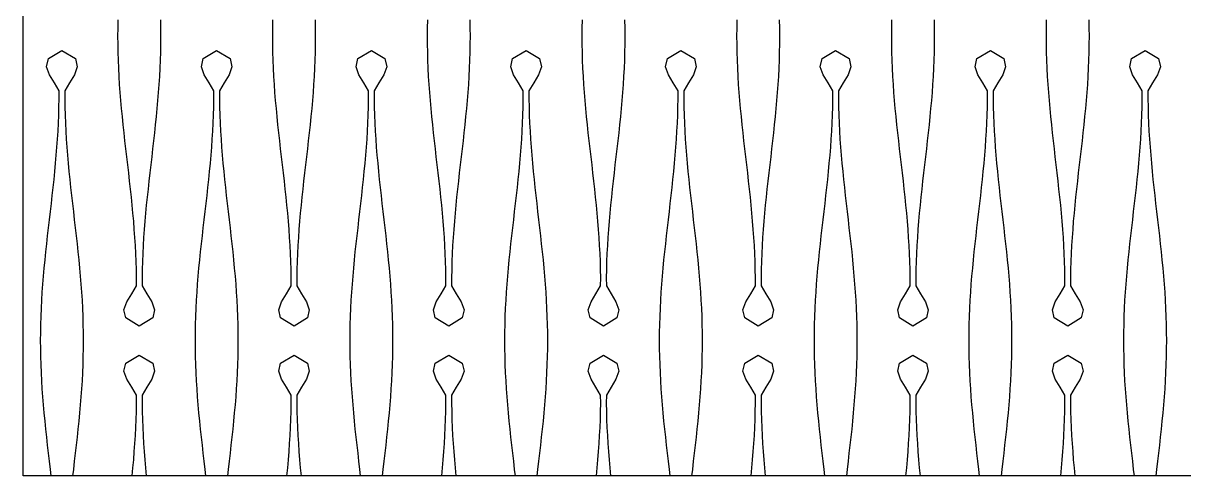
# Model space of a CAD drawing. Header units: millimetres. Extents: x 0 to 120, y 0 to 70.
# Drawn here: x 0 to 60, y 0 to 23.4 of the extents above; entities that cross this region are included whole.
import ezdxf

# ---------------------------------------------------------------- set-up
doc = ezdxf.new("R2010")
doc.units = ezdxf.units.MM
doc.layers.add('CUT', color=1, linetype='CONTINUOUS')

msp = doc.modelspace()

# ---------------------------------------------------------------- linework, layer by layer
at = {"layer": 'CUT'}
for points in [[(0, 70), (120, 70), (120, 0), (0, 0), (0, 70)], [(7.0901, 23.5833), (7.0975, 23.1667), (7.1, 22.75), (7.0975, 22.3333), (7.0901, 21.9167), (7.0779, 21.5), (7.0609, 21.0833), (7.0394, 20.6667), (7.0135, 20.25), (6.9836, 19.8333), (6.95, 19.4167), (6.9129, 19), (6.8728, 18.5833), (6.8302, 18.1667), (6.7853, 17.75), (6.7388, 17.3333), (6.6911, 16.9167), (6.6426, 16.5), (6.5939, 16.0833), (6.5456, 15.6667), (6.4979, 15.25), (6.4516, 14.8333), (6.4071, 14.4167), (6.3647, 14), (6.325, 13.5833), (6.2884, 13.1667), (6.2552, 12.75), (6.2258, 12.3333), (6.2005, 11.9167), (6.1796, 11.5), (6.1632, 11.0833), (6.1516, 10.6667), (6.1449, 10.25), (6.1479, 9.8333), (6.3899, 9.4167), (6.6461, 9), (6.7909, 8.5833), (6.6974, 8.1667), (6, 7.75), (6, 7.75), (5.3026, 8.1667), (5.2091, 8.5833), (5.3539, 9), (5.6101, 9.4167), (5.8521, 9.8333), (5.8551, 10.25), (5.8484, 10.6667), (5.8368, 11.0833), (5.8204, 11.5), (5.7995, 11.9167), (5.7742, 12.3333), (5.7448, 12.75), (5.7116, 13.1667), (5.675, 13.5833), (5.6353, 14), (5.5929, 14.4167), (5.5484, 14.8333), (5.5021, 15.25), (5.4544, 15.6667), (5.4061, 16.0833), (5.3574, 16.5), (5.3089, 16.9167), (5.2612, 17.3333), (5.2147, 17.75), (5.1698, 18.1667), (5.1272, 18.5833), (5.0871, 19), (5.05, 19.4167), (5.0164, 19.8333), (4.9865, 20.25), (4.9606, 20.6667), (4.9391, 21.0833), (4.9221, 21.5), (4.9099, 21.9167), (4.9025, 22.3333), (4.9, 22.75), (4.9025, 23.1667), (4.9099, 23.5833)], [(15.0901, 23.5833), (15.0975, 23.1667), (15.1, 22.75), (15.0975, 22.3333), (15.0901, 21.9167), (15.0779, 21.5), (15.0609, 21.0833), (15.0394, 20.6667), (15.0135, 20.25), (14.9836, 19.8333), (14.95, 19.4167), (14.9129, 19), (14.8728, 18.5833), (14.8302, 18.1667), (14.7853, 17.75), (14.7388, 17.3333), (14.6911, 16.9167), (14.6426, 16.5), (14.5939, 16.0833), (14.5456, 15.6667), (14.4979, 15.25), (14.4516, 14.8333), (14.4071, 14.4167), (14.3647, 14), (14.325, 13.5833), (14.2884, 13.1667), (14.2552, 12.75), (14.2258, 12.3333), (14.2005, 11.9167), (14.1796, 11.5), (14.1632, 11.0833), (14.1516, 10.6667), (14.1449, 10.25), (14.1479, 9.8333), (14.3899, 9.4167), (14.6461, 9), (14.7909, 8.5833), (14.6974, 8.1667), (14, 7.75), (14, 7.75), (13.3026, 8.1667), (13.2091, 8.5833), (13.3539, 9), (13.6101, 9.4167), (13.8521, 9.8333), (13.8551, 10.25), (13.8484, 10.6667), (13.8368, 11.0833), (13.8204, 11.5), (13.7995, 11.9167), (13.7742, 12.3333), (13.7448, 12.75), (13.7116, 13.1667), (13.675, 13.5833), (13.6353, 14), (13.5929, 14.4167), (13.5484, 14.8333), (13.5021, 15.25), (13.4544, 15.6667), (13.4061, 16.0833), (13.3574, 16.5), (13.3089, 16.9167), (13.2612, 17.3333), (13.2147, 17.75), (13.1698, 18.1667), (13.1272, 18.5833), (13.0871, 19), (13.05, 19.4167), (13.0164, 19.8333), (12.9865, 20.25), (12.9606, 20.6667), (12.9391, 21.0833), (12.9221, 21.5), (12.9099, 21.9167), (12.9025, 22.3333), (12.9, 22.75), (12.9025, 23.1667), (12.9099, 23.5833)], [(23.0901, 23.5833), (23.0975, 23.1667), (23.1, 22.75), (23.0975, 22.3333), (23.0901, 21.9167), (23.0779, 21.5), (23.0609, 21.0833), (23.0394, 20.6667), (23.0135, 20.25), (22.9836, 19.8333), (22.95, 19.4167), (22.9129, 19), (22.8728, 18.5833), (22.8302, 18.1667), (22.7853, 17.75), (22.7388, 17.3333), (22.6911, 16.9167), (22.6426, 16.5), (22.5939, 16.0833), (22.5456, 15.6667), (22.4979, 15.25), (22.4516, 14.8333), (22.4071, 14.4167), (22.3647, 14), (22.325, 13.5833), (22.2884, 13.1667), (22.2552, 12.75), (22.2258, 12.3333), (22.2005, 11.9167), (22.1796, 11.5), (22.1632, 11.0833), (22.1516, 10.6667), (22.1449, 10.25), (22.1479, 9.8333), (22.3899, 9.4167), (22.6461, 9), (22.7909, 8.5833), (22.6974, 8.1667), (22, 7.75), (22, 7.75), (21.3026, 8.1667), (21.2091, 8.5833), (21.3539, 9), (21.6101, 9.4167), (21.8521, 9.8333), (21.8551, 10.25), (21.8484, 10.6667), (21.8368, 11.0833), (21.8204, 11.5), (21.7995, 11.9167), (21.7742, 12.3333), (21.7448, 12.75), (21.7116, 13.1667), (21.675, 13.5833), (21.6353, 14), (21.5929, 14.4167), (21.5484, 14.8333), (21.5021, 15.25), (21.4544, 15.6667), (21.4061, 16.0833), (21.3574, 16.5), (21.3089, 16.9167), (21.2612, 17.3333), (21.2147, 17.75), (21.1698, 18.1667), (21.1272, 18.5833), (21.0871, 19), (21.05, 19.4167), (21.0164, 19.8333), (20.9865, 20.25), (20.9606, 20.6667), (20.9391, 21.0833), (20.9221, 21.5), (20.9099, 21.9167), (20.9025, 22.3333), (20.9, 22.75), (20.9025, 23.1667), (20.9099, 23.5833)], [(31.0901, 23.5833), (31.0975, 23.1667), (31.1, 22.75), (31.0975, 22.3333), (31.0901, 21.9167), (31.0779, 21.5), (31.0609, 21.0833), (31.0394, 20.6667), (31.0135, 20.25), (30.9836, 19.8333), (30.95, 19.4167), (30.9129, 19), (30.8728, 18.5833), (30.8302, 18.1667), (30.7853, 17.75), (30.7388, 17.3333), (30.6911, 16.9167), (30.6426, 16.5), (30.5939, 16.0833), (30.5456, 15.6667), (30.4979, 15.25), (30.4516, 14.8333), (30.4071, 14.4167), (30.3647, 14), (30.325, 13.5833), (30.2884, 13.1667), (30.2552, 12.75), (30.2258, 12.3333), (30.2005, 11.9167), (30.1796, 11.5), (30.1632, 11.0833), (30.1516, 10.6667), (30.1449, 10.25), (30.1479, 9.8333), (30.3899, 9.4167), (30.6461, 9), (30.7909, 8.5833), (30.6974, 8.1667), (30, 7.75), (30, 7.75), (29.3026, 8.1667), (29.2091, 8.5833), (29.3539, 9), (29.6101, 9.4167), (29.8521, 9.8333), (29.8551, 10.25), (29.8484, 10.6667), (29.8368, 11.0833), (29.8204, 11.5), (29.7995, 11.9167), (29.7742, 12.3333), (29.7448, 12.75), (29.7116, 13.1667), (29.675, 13.5833), (29.6353, 14), (29.5929, 14.4167), (29.5484, 14.8333), (29.5021, 15.25), (29.4544, 15.6667), (29.4061, 16.0833), (29.3574, 16.5), (29.3089, 16.9167), (29.2612, 17.3333), (29.2147, 17.75), (29.1698, 18.1667), (29.1272, 18.5833), (29.0871, 19), (29.05, 19.4167), (29.0164, 19.8333), (28.9865, 20.25), (28.9606, 20.6667), (28.9391, 21.0833), (28.9221, 21.5), (28.9099, 21.9167), (28.9025, 22.3333), (28.9, 22.75), (28.9025, 23.1667), (28.9099, 23.5833)], [(39.0901, 23.5833), (39.0975, 23.1667), (39.1, 22.75), (39.0975, 22.3333), (39.0901, 21.9167), (39.0779, 21.5), (39.0609, 21.0833), (39.0394, 20.6667), (39.0135, 20.25), (38.9836, 19.8333), (38.95, 19.4167), (38.9129, 19), (38.8728, 18.5833), (38.8302, 18.1667), (38.7853, 17.75), (38.7388, 17.3333), (38.6911, 16.9167), (38.6426, 16.5), (38.5939, 16.0833), (38.5456, 15.6667), (38.4979, 15.25), (38.4516, 14.8333), (38.4071, 14.4167), (38.3647, 14), (38.325, 13.5833), (38.2884, 13.1667), (38.2552, 12.75), (38.2258, 12.3333), (38.2005, 11.9167), (38.1796, 11.5), (38.1632, 11.0833), (38.1516, 10.6667), (38.1449, 10.25), (38.1479, 9.8333), (38.3899, 9.4167), (38.6461, 9), (38.7909, 8.5833), (38.6974, 8.1667), (38, 7.75), (38, 7.75), (37.3026, 8.1667), (37.2091, 8.5833), (37.3539, 9), (37.6101, 9.4167), (37.8521, 9.8333), (37.8551, 10.25), (37.8484, 10.6667), (37.8368, 11.0833), (37.8204, 11.5), (37.7995, 11.9167), (37.7742, 12.3333), (37.7448, 12.75), (37.7116, 13.1667), (37.675, 13.5833), (37.6353, 14), (37.5929, 14.4167), (37.5484, 14.8333), (37.5021, 15.25), (37.4544, 15.6667), (37.4061, 16.0833), (37.3574, 16.5), (37.3089, 16.9167), (37.2612, 17.3333), (37.2147, 17.75), (37.1698, 18.1667), (37.1272, 18.5833), (37.0871, 19), (37.05, 19.4167), (37.0164, 19.8333), (36.9865, 20.25), (36.9606, 20.6667), (36.9391, 21.0833), (36.9221, 21.5), (36.9099, 21.9167), (36.9025, 22.3333), (36.9, 22.75), (36.9025, 23.1667), (36.9099, 23.5833)], [(47.0901, 23.5833), (47.0975, 23.1667), (47.1, 22.75), (47.0975, 22.3333), (47.0901, 21.9167), (47.0779, 21.5), (47.0609, 21.0833), (47.0394, 20.6667), (47.0135, 20.25), (46.9836, 19.8333), (46.95, 19.4167), (46.9129, 19), (46.8728, 18.5833), (46.8302, 18.1667), (46.7853, 17.75), (46.7388, 17.3333), (46.6911, 16.9167), (46.6426, 16.5), (46.5939, 16.0833), (46.5456, 15.6667), (46.4979, 15.25), (46.4516, 14.8333), (46.4071, 14.4167), (46.3647, 14), (46.325, 13.5833), (46.2884, 13.1667), (46.2552, 12.75), (46.2258, 12.3333), (46.2005, 11.9167), (46.1796, 11.5), (46.1632, 11.0833), (46.1516, 10.6667), (46.1449, 10.25), (46.1479, 9.8333), (46.3899, 9.4167), (46.6461, 9), (46.7909, 8.5833), (46.6974, 8.1667), (46, 7.75), (46, 7.75), (45.3026, 8.1667), (45.2091, 8.5833), (45.3539, 9), (45.6101, 9.4167), (45.8521, 9.8333), (45.8551, 10.25), (45.8484, 10.6667), (45.8368, 11.0833), (45.8204, 11.5), (45.7995, 11.9167), (45.7742, 12.3333), (45.7448, 12.75), (45.7116, 13.1667), (45.675, 13.5833), (45.6353, 14), (45.5929, 14.4167), (45.5484, 14.8333), (45.5021, 15.25), (45.4544, 15.6667), (45.4061, 16.0833), (45.3574, 16.5), (45.3089, 16.9167), (45.2612, 17.3333), (45.2147, 17.75), (45.1698, 18.1667), (45.1272, 18.5833), (45.0871, 19), (45.05, 19.4167), (45.0164, 19.8333), (44.9865, 20.25), (44.9606, 20.6667), (44.9391, 21.0833), (44.9221, 21.5), (44.9099, 21.9167), (44.9025, 22.3333), (44.9, 22.75), (44.9025, 23.1667), (44.9099, 23.5833)], [(55.0901, 23.5833), (55.0975, 23.1667), (55.1, 22.75), (55.0975, 22.3333), (55.0901, 21.9167), (55.0779, 21.5), (55.0609, 21.0833), (55.0394, 20.6667), (55.0135, 20.25), (54.9836, 19.8333), (54.95, 19.4167), (54.9129, 19), (54.8728, 18.5833), (54.8302, 18.1667), (54.7853, 17.75), (54.7388, 17.3333), (54.6911, 16.9167), (54.6426, 16.5), (54.5939, 16.0833), (54.5456, 15.6667), (54.4979, 15.25), (54.4516, 14.8333), (54.4071, 14.4167), (54.3647, 14), (54.325, 13.5833), (54.2884, 13.1667), (54.2552, 12.75), (54.2258, 12.3333), (54.2005, 11.9167), (54.1796, 11.5), (54.1632, 11.0833), (54.1516, 10.6667), (54.1449, 10.25), (54.1479, 9.8333), (54.3899, 9.4167), (54.6461, 9), (54.7909, 8.5833), (54.6974, 8.1667), (54, 7.75), (54, 7.75), (53.3026, 8.1667), (53.2091, 8.5833), (53.3539, 9), (53.6101, 9.4167), (53.8521, 9.8333), (53.8551, 10.25), (53.8484, 10.6667), (53.8368, 11.0833), (53.8204, 11.5), (53.7995, 11.9167), (53.7742, 12.3333), (53.7448, 12.75), (53.7116, 13.1667), (53.675, 13.5833), (53.6353, 14), (53.5929, 14.4167), (53.5484, 14.8333), (53.5021, 15.25), (53.4544, 15.6667), (53.4061, 16.0833), (53.3574, 16.5), (53.3089, 16.9167), (53.2612, 17.3333), (53.2147, 17.75), (53.1698, 18.1667), (53.1272, 18.5833), (53.0871, 19), (53.05, 19.4167), (53.0164, 19.8333), (52.9865, 20.25), (52.9606, 20.6667), (52.9391, 21.0833), (52.9221, 21.5), (52.9099, 21.9167), (52.9025, 22.3333), (52.9, 22.75), (52.9025, 23.1667), (52.9099, 23.5833)], [(1.4448, 0), (1.4061, 0.3333), (1.3574, 0.75), (1.3089, 1.1667), (1.2612, 1.5833), (1.2147, 2), (1.1698, 2.4167), (1.1272, 2.8333), (1.0871, 3.25), (1.05, 3.6667), (1.0164, 4.0833), (0.9865, 4.5), (0.9606, 4.9167), (0.9391, 5.3333), (0.9221, 5.75), (0.9099, 6.1667), (0.9025, 6.5833), (0.9, 7), (0.9025, 7.4167), (0.9099, 7.8333), (0.9221, 8.25), (0.9391, 8.6667), (0.9606, 9.0833), (0.9865, 9.5), (1.0164, 9.9167), (1.05, 10.3333), (1.0871, 10.75), (1.1272, 11.1667), (1.1698, 11.5833), (1.2147, 12), (1.2612, 12.4167), (1.3089, 12.8333), (1.3574, 13.25), (1.4061, 13.6667), (1.4544, 14.0833), (1.5021, 14.5), (1.5484, 14.9167), (1.5929, 15.3333), (1.6353, 15.75), (1.675, 16.1667), (1.7116, 16.5833), (1.7448, 17), (1.7742, 17.4167), (1.7995, 17.8333), (1.8204, 18.25), (1.8368, 18.6667), (1.8484, 19.0833), (1.8551, 19.5), (1.8521, 19.9167), (1.6101, 20.3333), (1.3539, 20.75), (1.2091, 21.1667), (1.3026, 21.5833), (2, 22), (2, 22)], [(2, 22), (2.6974, 21.5833), (2.7909, 21.1667), (2.6461, 20.75), (2.3899, 20.3333), (2.1479, 19.9167), (2.1449, 19.5), (2.1516, 19.0833), (2.1632, 18.6667), (2.1796, 18.25), (2.2005, 17.8333), (2.2258, 17.4167), (2.2552, 17), (2.2884, 16.5833), (2.325, 16.1667), (2.3647, 15.75), (2.4071, 15.3333), (2.4516, 14.9167), (2.4979, 14.5), (2.5456, 14.0833), (2.5939, 13.6667), (2.6426, 13.25), (2.6911, 12.8333), (2.7388, 12.4167), (2.7853, 12), (2.8302, 11.5833), (2.8728, 11.1667), (2.9129, 10.75), (2.95, 10.3333), (2.9836, 9.9167), (3.0135, 9.5), (3.0394, 9.0833), (3.0609, 8.6667), (3.0779, 8.25), (3.0901, 7.8333), (3.0975, 7.4167), (3.1, 7), (3.0975, 6.5833), (3.0901, 6.1667), (3.0779, 5.75), (3.0609, 5.3333), (3.0394, 4.9167), (3.0135, 4.5), (2.9836, 4.0833), (2.95, 3.6667), (2.9129, 3.25), (2.8728, 2.8333), (2.8302, 2.4167), (2.7853, 2), (2.7388, 1.5833), (2.6911, 1.1667), (2.6426, 0.75), (2.5939, 0.3333), (2.5552, 0)], [(9.4448, 0), (9.4061, 0.3333), (9.3574, 0.75), (9.3089, 1.1667), (9.2612, 1.5833), (9.2147, 2), (9.1698, 2.4167), (9.1272, 2.8333), (9.0871, 3.25), (9.05, 3.6667), (9.0164, 4.0833), (8.9865, 4.5), (8.9606, 4.9167), (8.9391, 5.3333), (8.9221, 5.75), (8.9099, 6.1667), (8.9025, 6.5833), (8.9, 7), (8.9025, 7.4167), (8.9099, 7.8333), (8.9221, 8.25), (8.9391, 8.6667), (8.9606, 9.0833), (8.9865, 9.5), (9.0164, 9.9167), (9.05, 10.3333), (9.0871, 10.75), (9.1272, 11.1667), (9.1698, 11.5833), (9.2147, 12), (9.2612, 12.4167), (9.3089, 12.8333), (9.3574, 13.25), (9.4061, 13.6667), (9.4544, 14.0833), (9.5021, 14.5), (9.5484, 14.9167), (9.5929, 15.3333), (9.6353, 15.75), (9.675, 16.1667), (9.7116, 16.5833), (9.7448, 17), (9.7742, 17.4167), (9.7995, 17.8333), (9.8204, 18.25), (9.8368, 18.6667), (9.8484, 19.0833), (9.8551, 19.5), (9.8521, 19.9167), (9.6101, 20.3333), (9.3539, 20.75), (9.2091, 21.1667), (9.3026, 21.5833), (10, 22), (10, 22)], [(10, 22), (10.6974, 21.5833), (10.7909, 21.1667), (10.6461, 20.75), (10.3899, 20.3333), (10.1479, 19.9167), (10.1449, 19.5), (10.1516, 19.0833), (10.1632, 18.6667), (10.1796, 18.25), (10.2005, 17.8333), (10.2258, 17.4167), (10.2552, 17), (10.2884, 16.5833), (10.325, 16.1667), (10.3647, 15.75), (10.4071, 15.3333), (10.4516, 14.9167), (10.4979, 14.5), (10.5456, 14.0833), (10.5939, 13.6667), (10.6426, 13.25), (10.6911, 12.8333), (10.7388, 12.4167), (10.7853, 12), (10.8302, 11.5833), (10.8728, 11.1667), (10.9129, 10.75), (10.95, 10.3333), (10.9836, 9.9167), (11.0135, 9.5), (11.0394, 9.0833), (11.0609, 8.6667), (11.0779, 8.25), (11.0901, 7.8333), (11.0975, 7.4167), (11.1, 7), (11.0975, 6.5833), (11.0901, 6.1667), (11.0779, 5.75), (11.0609, 5.3333), (11.0394, 4.9167), (11.0135, 4.5), (10.9836, 4.0833), (10.95, 3.6667), (10.9129, 3.25), (10.8728, 2.8333), (10.8302, 2.4167), (10.7853, 2), (10.7388, 1.5833), (10.6911, 1.1667), (10.6426, 0.75), (10.5939, 0.3333), (10.5552, 0)], [(17.4448, 0), (17.4061, 0.3333), (17.3574, 0.75), (17.3089, 1.1667), (17.2612, 1.5833), (17.2147, 2), (17.1698, 2.4167), (17.1272, 2.8333), (17.0871, 3.25), (17.05, 3.6667), (17.0164, 4.0833), (16.9865, 4.5), (16.9606, 4.9167), (16.9391, 5.3333), (16.9221, 5.75), (16.9099, 6.1667), (16.9025, 6.5833), (16.9, 7), (16.9025, 7.4167), (16.9099, 7.8333), (16.9221, 8.25), (16.9391, 8.6667), (16.9606, 9.0833), (16.9865, 9.5), (17.0164, 9.9167), (17.05, 10.3333), (17.0871, 10.75), (17.1272, 11.1667), (17.1698, 11.5833), (17.2147, 12), (17.2612, 12.4167), (17.3089, 12.8333), (17.3574, 13.25), (17.4061, 13.6667), (17.4544, 14.0833), (17.5021, 14.5), (17.5484, 14.9167), (17.5929, 15.3333), (17.6353, 15.75), (17.675, 16.1667), (17.7116, 16.5833), (17.7448, 17), (17.7742, 17.4167), (17.7995, 17.8333), (17.8204, 18.25), (17.8368, 18.6667), (17.8484, 19.0833), (17.8551, 19.5), (17.8521, 19.9167), (17.6101, 20.3333), (17.3539, 20.75), (17.2091, 21.1667), (17.3026, 21.5833), (18, 22), (18, 22)], [(18, 22), (18.6974, 21.5833), (18.7909, 21.1667), (18.6461, 20.75), (18.3899, 20.3333), (18.1479, 19.9167), (18.1449, 19.5), (18.1516, 19.0833), (18.1632, 18.6667), (18.1796, 18.25), (18.2005, 17.8333), (18.2258, 17.4167), (18.2552, 17), (18.2884, 16.5833), (18.325, 16.1667), (18.3647, 15.75), (18.4071, 15.3333), (18.4516, 14.9167), (18.4979, 14.5), (18.5456, 14.0833), (18.5939, 13.6667), (18.6426, 13.25), (18.6911, 12.8333), (18.7388, 12.4167), (18.7853, 12), (18.8302, 11.5833), (18.8728, 11.1667), (18.9129, 10.75), (18.95, 10.3333), (18.9836, 9.9167), (19.0135, 9.5), (19.0394, 9.0833), (19.0609, 8.6667), (19.0779, 8.25), (19.0901, 7.8333), (19.0975, 7.4167), (19.1, 7), (19.0975, 6.5833), (19.0901, 6.1667), (19.0779, 5.75), (19.0609, 5.3333), (19.0394, 4.9167), (19.0135, 4.5), (18.9836, 4.0833), (18.95, 3.6667), (18.9129, 3.25), (18.8728, 2.8333), (18.8302, 2.4167), (18.7853, 2), (18.7388, 1.5833), (18.6911, 1.1667), (18.6426, 0.75), (18.5939, 0.3333), (18.5552, 0)], [(25.4448, 0), (25.4061, 0.3333), (25.3574, 0.75), (25.3089, 1.1667), (25.2612, 1.5833), (25.2147, 2), (25.1698, 2.4167), (25.1272, 2.8333), (25.0871, 3.25), (25.05, 3.6667), (25.0164, 4.0833), (24.9865, 4.5), (24.9606, 4.9167), (24.9391, 5.3333), (24.9221, 5.75), (24.9099, 6.1667), (24.9025, 6.5833), (24.9, 7), (24.9025, 7.4167), (24.9099, 7.8333), (24.9221, 8.25), (24.9391, 8.6667), (24.9606, 9.0833), (24.9865, 9.5), (25.0164, 9.9167), (25.05, 10.3333), (25.0871, 10.75), (25.1272, 11.1667), (25.1698, 11.5833), (25.2147, 12), (25.2612, 12.4167), (25.3089, 12.8333), (25.3574, 13.25), (25.4061, 13.6667), (25.4544, 14.0833), (25.5021, 14.5), (25.5484, 14.9167), (25.5929, 15.3333), (25.6353, 15.75), (25.675, 16.1667), (25.7116, 16.5833), (25.7448, 17), (25.7742, 17.4167), (25.7995, 17.8333), (25.8204, 18.25), (25.8368, 18.6667), (25.8484, 19.0833), (25.8551, 19.5), (25.8521, 19.9167), (25.6101, 20.3333), (25.3539, 20.75), (25.2091, 21.1667), (25.3026, 21.5833), (26, 22), (26, 22)], [(26, 22), (26.6974, 21.5833), (26.7909, 21.1667), (26.6461, 20.75), (26.3899, 20.3333), (26.1479, 19.9167), (26.1449, 19.5), (26.1516, 19.0833), (26.1632, 18.6667), (26.1796, 18.25), (26.2005, 17.8333), (26.2258, 17.4167), (26.2552, 17), (26.2884, 16.5833), (26.325, 16.1667), (26.3647, 15.75), (26.4071, 15.3333), (26.4516, 14.9167), (26.4979, 14.5), (26.5456, 14.0833), (26.5939, 13.6667), (26.6426, 13.25), (26.6911, 12.8333), (26.7388, 12.4167), (26.7853, 12), (26.8302, 11.5833), (26.8728, 11.1667), (26.9129, 10.75), (26.95, 10.3333), (26.9836, 9.9167), (27.0135, 9.5), (27.0394, 9.0833), (27.0609, 8.6667), (27.0779, 8.25), (27.0901, 7.8333), (27.0975, 7.4167), (27.1, 7), (27.0975, 6.5833), (27.0901, 6.1667), (27.0779, 5.75), (27.0609, 5.3333), (27.0394, 4.9167), (27.0135, 4.5), (26.9836, 4.0833), (26.95, 3.6667), (26.9129, 3.25), (26.8728, 2.8333), (26.8302, 2.4167), (26.7853, 2), (26.7388, 1.5833), (26.6911, 1.1667), (26.6426, 0.75), (26.5939, 0.3333), (26.5552, 0)], [(33.4448, 0), (33.4061, 0.3333), (33.3574, 0.75), (33.3089, 1.1667), (33.2612, 1.5833), (33.2147, 2), (33.1698, 2.4167), (33.1272, 2.8333), (33.0871, 3.25), (33.05, 3.6667), (33.0164, 4.0833), (32.9865, 4.5), (32.9606, 4.9167), (32.9391, 5.3333), (32.9221, 5.75), (32.9099, 6.1667), (32.9025, 6.5833), (32.9, 7), (32.9025, 7.4167), (32.9099, 7.8333), (32.9221, 8.25), (32.9391, 8.6667), (32.9606, 9.0833), (32.9865, 9.5), (33.0164, 9.9167), (33.05, 10.3333), (33.0871, 10.75), (33.1272, 11.1667), (33.1698, 11.5833), (33.2147, 12), (33.2612, 12.4167), (33.3089, 12.8333), (33.3574, 13.25), (33.4061, 13.6667), (33.4544, 14.0833), (33.5021, 14.5), (33.5484, 14.9167), (33.5929, 15.3333), (33.6353, 15.75), (33.675, 16.1667), (33.7116, 16.5833), (33.7448, 17), (33.7742, 17.4167), (33.7995, 17.8333), (33.8204, 18.25), (33.8368, 18.6667), (33.8484, 19.0833), (33.8551, 19.5), (33.8521, 19.9167), (33.6101, 20.3333), (33.3539, 20.75), (33.2091, 21.1667), (33.3026, 21.5833), (34, 22), (34, 22)], [(34, 22), (34.6974, 21.5833), (34.7909, 21.1667), (34.6461, 20.75), (34.3899, 20.3333), (34.1479, 19.9167), (34.1449, 19.5), (34.1516, 19.0833), (34.1632, 18.6667), (34.1796, 18.25), (34.2005, 17.8333), (34.2258, 17.4167), (34.2552, 17), (34.2884, 16.5833), (34.325, 16.1667), (34.3647, 15.75), (34.4071, 15.3333), (34.4516, 14.9167), (34.4979, 14.5), (34.5456, 14.0833), (34.5939, 13.6667), (34.6426, 13.25), (34.6911, 12.8333), (34.7388, 12.4167), (34.7853, 12), (34.8302, 11.5833), (34.8728, 11.1667), (34.9129, 10.75), (34.95, 10.3333), (34.9836, 9.9167), (35.0135, 9.5), (35.0394, 9.0833), (35.0609, 8.6667), (35.0779, 8.25), (35.0901, 7.8333), (35.0975, 7.4167), (35.1, 7), (35.0975, 6.5833), (35.0901, 6.1667), (35.0779, 5.75), (35.0609, 5.3333), (35.0394, 4.9167), (35.0135, 4.5), (34.9836, 4.0833), (34.95, 3.6667), (34.9129, 3.25), (34.8728, 2.8333), (34.8302, 2.4167), (34.7853, 2), (34.7388, 1.5833), (34.6911, 1.1667), (34.6426, 0.75), (34.5939, 0.3333), (34.5552, 0)], [(41.4448, 0), (41.4061, 0.3333), (41.3574, 0.75), (41.3089, 1.1667), (41.2612, 1.5833), (41.2147, 2), (41.1698, 2.4167), (41.1272, 2.8333), (41.0871, 3.25), (41.05, 3.6667), (41.0164, 4.0833), (40.9865, 4.5), (40.9606, 4.9167), (40.9391, 5.3333), (40.9221, 5.75), (40.9099, 6.1667), (40.9025, 6.5833), (40.9, 7), (40.9025, 7.4167), (40.9099, 7.8333), (40.9221, 8.25), (40.9391, 8.6667), (40.9606, 9.0833), (40.9865, 9.5), (41.0164, 9.9167), (41.05, 10.3333), (41.0871, 10.75), (41.1272, 11.1667), (41.1698, 11.5833), (41.2147, 12), (41.2612, 12.4167), (41.3089, 12.8333), (41.3574, 13.25), (41.4061, 13.6667), (41.4544, 14.0833), (41.5021, 14.5), (41.5484, 14.9167), (41.5929, 15.3333), (41.6353, 15.75), (41.675, 16.1667), (41.7116, 16.5833), (41.7448, 17), (41.7742, 17.4167), (41.7995, 17.8333), (41.8204, 18.25), (41.8368, 18.6667), (41.8484, 19.0833), (41.8551, 19.5), (41.8521, 19.9167), (41.6101, 20.3333), (41.3539, 20.75), (41.2091, 21.1667), (41.3026, 21.5833), (42, 22), (42, 22)], [(42, 22), (42.6974, 21.5833), (42.7909, 21.1667), (42.6461, 20.75), (42.3899, 20.3333), (42.1479, 19.9167), (42.1449, 19.5), (42.1516, 19.0833), (42.1632, 18.6667), (42.1796, 18.25), (42.2005, 17.8333), (42.2258, 17.4167), (42.2552, 17), (42.2884, 16.5833), (42.325, 16.1667), (42.3647, 15.75), (42.4071, 15.3333), (42.4516, 14.9167), (42.4979, 14.5), (42.5456, 14.0833), (42.5939, 13.6667), (42.6426, 13.25), (42.6911, 12.8333), (42.7388, 12.4167), (42.7853, 12), (42.8302, 11.5833), (42.8728, 11.1667), (42.9129, 10.75), (42.95, 10.3333), (42.9836, 9.9167), (43.0135, 9.5), (43.0394, 9.0833), (43.0609, 8.6667), (43.0779, 8.25), (43.0901, 7.8333), (43.0975, 7.4167), (43.1, 7), (43.0975, 6.5833), (43.0901, 6.1667), (43.0779, 5.75), (43.0609, 5.3333), (43.0394, 4.9167), (43.0135, 4.5), (42.9836, 4.0833), (42.95, 3.6667), (42.9129, 3.25), (42.8728, 2.8333), (42.8302, 2.4167), (42.7853, 2), (42.7388, 1.5833), (42.6911, 1.1667), (42.6426, 0.75), (42.5939, 0.3333), (42.5552, 0)], [(49.4448, 0), (49.4061, 0.3333), (49.3574, 0.75), (49.3089, 1.1667), (49.2612, 1.5833), (49.2147, 2), (49.1698, 2.4167), (49.1272, 2.8333), (49.0871, 3.25), (49.05, 3.6667), (49.0164, 4.0833), (48.9865, 4.5), (48.9606, 4.9167), (48.9391, 5.3333), (48.9221, 5.75), (48.9099, 6.1667), (48.9025, 6.5833), (48.9, 7), (48.9025, 7.4167), (48.9099, 7.8333), (48.9221, 8.25), (48.9391, 8.6667), (48.9606, 9.0833), (48.9865, 9.5), (49.0164, 9.9167), (49.05, 10.3333), (49.0871, 10.75), (49.1272, 11.1667), (49.1698, 11.5833), (49.2147, 12), (49.2612, 12.4167), (49.3089, 12.8333), (49.3574, 13.25), (49.4061, 13.6667), (49.4544, 14.0833), (49.5021, 14.5), (49.5484, 14.9167), (49.5929, 15.3333), (49.6353, 15.75), (49.675, 16.1667), (49.7116, 16.5833), (49.7448, 17), (49.7742, 17.4167), (49.7995, 17.8333), (49.8204, 18.25), (49.8368, 18.6667), (49.8484, 19.0833), (49.8551, 19.5), (49.8521, 19.9167), (49.6101, 20.3333), (49.3539, 20.75), (49.2091, 21.1667), (49.3026, 21.5833), (50, 22), (50, 22)], [(50, 22), (50.6974, 21.5833), (50.7909, 21.1667), (50.6461, 20.75), (50.3899, 20.3333), (50.1479, 19.9167), (50.1449, 19.5), (50.1516, 19.0833), (50.1632, 18.6667), (50.1796, 18.25), (50.2005, 17.8333), (50.2258, 17.4167), (50.2552, 17), (50.2884, 16.5833), (50.325, 16.1667), (50.3647, 15.75), (50.4071, 15.3333), (50.4516, 14.9167), (50.4979, 14.5), (50.5456, 14.0833), (50.5939, 13.6667), (50.6426, 13.25), (50.6911, 12.8333), (50.7388, 12.4167), (50.7853, 12), (50.8302, 11.5833), (50.8728, 11.1667), (50.9129, 10.75), (50.95, 10.3333), (50.9836, 9.9167), (51.0135, 9.5), (51.0394, 9.0833), (51.0609, 8.6667), (51.0779, 8.25), (51.0901, 7.8333), (51.0975, 7.4167), (51.1, 7), (51.0975, 6.5833), (51.0901, 6.1667), (51.0779, 5.75), (51.0609, 5.3333), (51.0394, 4.9167), (51.0135, 4.5), (50.9836, 4.0833), (50.95, 3.6667), (50.9129, 3.25), (50.8728, 2.8333), (50.8302, 2.4167), (50.7853, 2), (50.7388, 1.5833), (50.6911, 1.1667), (50.6426, 0.75), (50.5939, 0.3333), (50.5552, 0)], [(57.4448, 0), (57.4061, 0.3333), (57.3574, 0.75), (57.3089, 1.1667), (57.2612, 1.5833), (57.2147, 2), (57.1698, 2.4167), (57.1272, 2.8333), (57.0871, 3.25), (57.05, 3.6667), (57.0164, 4.0833), (56.9865, 4.5), (56.9606, 4.9167), (56.9391, 5.3333), (56.9221, 5.75), (56.9099, 6.1667), (56.9025, 6.5833), (56.9, 7), (56.9025, 7.4167), (56.9099, 7.8333), (56.9221, 8.25), (56.9391, 8.6667), (56.9606, 9.0833), (56.9865, 9.5), (57.0164, 9.9167), (57.05, 10.3333), (57.0871, 10.75), (57.1272, 11.1667), (57.1698, 11.5833), (57.2147, 12), (57.2612, 12.4167), (57.3089, 12.8333), (57.3574, 13.25), (57.4061, 13.6667), (57.4544, 14.0833), (57.5021, 14.5), (57.5484, 14.9167), (57.5929, 15.3333), (57.6353, 15.75), (57.675, 16.1667), (57.7116, 16.5833), (57.7448, 17), (57.7742, 17.4167), (57.7995, 17.8333), (57.8204, 18.25), (57.8368, 18.6667), (57.8484, 19.0833), (57.8551, 19.5), (57.8521, 19.9167), (57.6101, 20.3333), (57.3539, 20.75), (57.2091, 21.1667), (57.3026, 21.5833), (58, 22), (58, 22)], [(58, 22), (58.6974, 21.5833), (58.7909, 21.1667), (58.6461, 20.75), (58.3899, 20.3333), (58.1479, 19.9167), (58.1449, 19.5), (58.1516, 19.0833), (58.1632, 18.6667), (58.1796, 18.25), (58.2005, 17.8333), (58.2258, 17.4167), (58.2552, 17), (58.2884, 16.5833), (58.325, 16.1667), (58.3647, 15.75), (58.4071, 15.3333), (58.4516, 14.9167), (58.4979, 14.5), (58.5456, 14.0833), (58.5939, 13.6667), (58.6426, 13.25), (58.6911, 12.8333), (58.7388, 12.4167), (58.7853, 12), (58.8302, 11.5833), (58.8728, 11.1667), (58.9129, 10.75), (58.95, 10.3333), (58.9836, 9.9167), (59.0135, 9.5), (59.0394, 9.0833), (59.0609, 8.6667), (59.0779, 8.25), (59.0901, 7.8333), (59.0975, 7.4167), (59.1, 7), (59.0975, 6.5833), (59.0901, 6.1667), (59.0779, 5.75), (59.0609, 5.3333), (59.0394, 4.9167), (59.0135, 4.5), (58.9836, 4.0833), (58.95, 3.6667), (58.9129, 3.25), (58.8728, 2.8333), (58.8302, 2.4167), (58.7853, 2), (58.7388, 1.5833), (58.6911, 1.1667), (58.6426, 0.75), (58.5939, 0.3333), (58.5552, 0)], [(5.6353, 0), (5.6353, 0), (5.675, 0.4167), (5.7116, 0.8333), (5.7448, 1.25), (5.7742, 1.6667), (5.7995, 2.0833), (5.8204, 2.5), (5.8368, 2.9167), (5.8484, 3.3333), (5.8551, 3.75), (5.8521, 4.1667), (5.6101, 4.5833), (5.3539, 5), (5.2091, 5.4167), (5.3026, 5.8333), (6, 6.25), (6, 6.25)], [(6, 6.25), (6.6974, 5.8333), (6.7909, 5.4167), (6.6461, 5), (6.3899, 4.5833), (6.1479, 4.1667), (6.1449, 3.75), (6.1516, 3.3333), (6.1632, 2.9167), (6.1796, 2.5), (6.2005, 2.0833), (6.2258, 1.6667), (6.2552, 1.25), (6.2884, 0.8333), (6.325, 0.4167), (6.3647, 0), (6.3647, 0)], [(13.6353, 0), (13.6353, 0), (13.675, 0.4167), (13.7116, 0.8333), (13.7448, 1.25), (13.7742, 1.6667), (13.7995, 2.0833), (13.8204, 2.5), (13.8368, 2.9167), (13.8484, 3.3333), (13.8551, 3.75), (13.8521, 4.1667), (13.6101, 4.5833), (13.3539, 5), (13.2091, 5.4167), (13.3026, 5.8333), (14, 6.25), (14, 6.25)], [(14, 6.25), (14.6974, 5.8333), (14.7909, 5.4167), (14.6461, 5), (14.3899, 4.5833), (14.1479, 4.1667), (14.1449, 3.75), (14.1516, 3.3333), (14.1632, 2.9167), (14.1796, 2.5), (14.2005, 2.0833), (14.2258, 1.6667), (14.2552, 1.25), (14.2884, 0.8333), (14.325, 0.4167), (14.3647, 0), (14.3647, 0)], [(21.6353, 0), (21.6353, 0), (21.675, 0.4167), (21.7116, 0.8333), (21.7448, 1.25), (21.7742, 1.6667), (21.7995, 2.0833), (21.8204, 2.5), (21.8368, 2.9167), (21.8484, 3.3333), (21.8551, 3.75), (21.8521, 4.1667), (21.6101, 4.5833), (21.3539, 5), (21.2091, 5.4167), (21.3026, 5.8333), (22, 6.25), (22, 6.25)], [(22, 6.25), (22.6974, 5.8333), (22.7909, 5.4167), (22.6461, 5), (22.3899, 4.5833), (22.1479, 4.1667), (22.1449, 3.75), (22.1516, 3.3333), (22.1632, 2.9167), (22.1796, 2.5), (22.2005, 2.0833), (22.2258, 1.6667), (22.2552, 1.25), (22.2884, 0.8333), (22.325, 0.4167), (22.3647, 0), (22.3647, 0)], [(29.6353, 0), (29.6353, 0), (29.675, 0.4167), (29.7116, 0.8333), (29.7448, 1.25), (29.7742, 1.6667), (29.7995, 2.0833), (29.8204, 2.5), (29.8368, 2.9167), (29.8484, 3.3333), (29.8551, 3.75), (29.8521, 4.1667), (29.6101, 4.5833), (29.3539, 5), (29.2091, 5.4167), (29.3026, 5.8333), (30, 6.25), (30, 6.25)], [(30, 6.25), (30.6974, 5.8333), (30.7909, 5.4167), (30.6461, 5), (30.3899, 4.5833), (30.1479, 4.1667), (30.1449, 3.75), (30.1516, 3.3333), (30.1632, 2.9167), (30.1796, 2.5), (30.2005, 2.0833), (30.2258, 1.6667), (30.2552, 1.25), (30.2884, 0.8333), (30.325, 0.4167), (30.3647, 0), (30.3647, 0)], [(37.6353, 0), (37.6353, 0), (37.675, 0.4167), (37.7116, 0.8333), (37.7448, 1.25), (37.7742, 1.6667), (37.7995, 2.0833), (37.8204, 2.5), (37.8368, 2.9167), (37.8484, 3.3333), (37.8551, 3.75), (37.8521, 4.1667), (37.6101, 4.5833), (37.3539, 5), (37.2091, 5.4167), (37.3026, 5.8333), (38, 6.25), (38, 6.25)], [(38, 6.25), (38.6974, 5.8333), (38.7909, 5.4167), (38.6461, 5), (38.3899, 4.5833), (38.1479, 4.1667), (38.1449, 3.75), (38.1516, 3.3333), (38.1632, 2.9167), (38.1796, 2.5), (38.2005, 2.0833), (38.2258, 1.6667), (38.2552, 1.25), (38.2884, 0.8333), (38.325, 0.4167), (38.3647, 0), (38.3647, 0)], [(45.6353, 0), (45.6353, 0), (45.675, 0.4167), (45.7116, 0.8333), (45.7448, 1.25), (45.7742, 1.6667), (45.7995, 2.0833), (45.8204, 2.5), (45.8368, 2.9167), (45.8484, 3.3333), (45.8551, 3.75), (45.8521, 4.1667), (45.6101, 4.5833), (45.3539, 5), (45.2091, 5.4167), (45.3026, 5.8333), (46, 6.25), (46, 6.25)], [(46, 6.25), (46.6974, 5.8333), (46.7909, 5.4167), (46.6461, 5), (46.3899, 4.5833), (46.1479, 4.1667), (46.1449, 3.75), (46.1516, 3.3333), (46.1632, 2.9167), (46.1796, 2.5), (46.2005, 2.0833), (46.2258, 1.6667), (46.2552, 1.25), (46.2884, 0.8333), (46.325, 0.4167), (46.3647, 0), (46.3647, 0)], [(53.6353, 0), (53.6353, 0), (53.675, 0.4167), (53.7116, 0.8333), (53.7448, 1.25), (53.7742, 1.6667), (53.7995, 2.0833), (53.8204, 2.5), (53.8368, 2.9167), (53.8484, 3.3333), (53.8551, 3.75), (53.8521, 4.1667), (53.6101, 4.5833), (53.3539, 5), (53.2091, 5.4167), (53.3026, 5.8333), (54, 6.25), (54, 6.25)], [(54, 6.25), (54.6974, 5.8333), (54.7909, 5.4167), (54.6461, 5), (54.3899, 4.5833), (54.1479, 4.1667), (54.1449, 3.75), (54.1516, 3.3333), (54.1632, 2.9167), (54.1796, 2.5), (54.2005, 2.0833), (54.2258, 1.6667), (54.2552, 1.25), (54.2884, 0.8333), (54.325, 0.4167), (54.3647, 0), (54.3647, 0)]]:
    msp.add_lwpolyline(points, dxfattribs=at)

doc.saveas('drawing.dxf')
